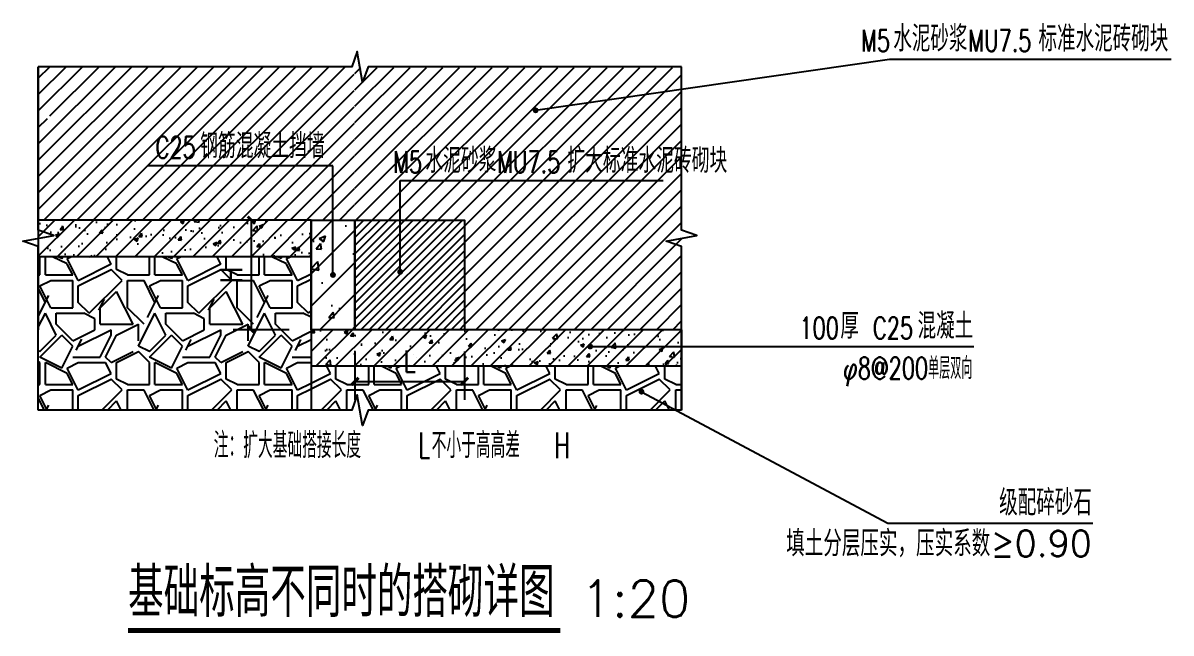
# Model space of a CAD drawing. Extents: x -91598 to 25837, y -20983 to 23106.
# Drawn here: x -1347 to 1795, y -10875 to -9205 of the extents above; entities that cross this region are included whole.
import ezdxf

# ---------------------------------------------------------------- set-up
doc = ezdxf.new("R2010")
doc.units = 0
doc.header["$LTSCALE"] = 1000
for name, color, linetype in [('0-P-铺装填充', 8, 'Continuous'), ('1-填充', 8, 'Continuous'), ('AS-WALL', 40, 'Continuous'), ('DIM_LEAD', 3, 'Continuous'), ('DIM_SYMB', 3, 'Continuous'), ('PUB_DIM', 3, 'Continuous'), ('PUB_TEXT', 7, 'Continuous')]:
    doc.layers.add(name, color=color, linetype=linetype)
doc.layers.add('01填充', color=252, linetype='Continuous', lineweight=25)
doc.styles.add('_TCH_DIM', font='SIMPLEX', dxfattribs={"width": 0.8, "bigfont": 'GBCBIG'})
doc.styles.add('_TCH_DIM_T3', font='SIMPLEX', dxfattribs={"width": 0.8, "bigfont": 'GBCBIG'})
doc.styles.add('_TEL_DIM', font='SIMPLEX', dxfattribs={"width": 0.8, "height": 3.5, "bigfont": 'GBCBIG'})
doc.styles.get("Standard").update_dxf_attribs({"font": 'txt', "bigfont": 'gbcbig.shx'})
doc.dimstyles.new('_TCH_ARCH&&20', dxfattribs={"dimtxt": 59.5, "dimasz": 20, "dimexe": 50, "dimexo": 60, "dimgap": 25.25, "dimtad": 1, "dimdec": 0, "dimzin": 0, "dimdsep": 46, "dimtxsty": '_TCH_DIM_T3', "dimblk": 'ARCHTICK', "dimcen": 0.09, "dimclrt": 7, "dimazin": 2, "dimtfac": 1, "dimtdec": 0, "dimtix": 1, "dimtmove": 2, "dimatfit": 3, "dimfxl": 0, "dimtolj": 1, "dimtzin": 0, "dimarcsym": 0})
pattern_1 = [(45, (-28904.55, -496.234), (-22.45064, 22.45064), [])]
pattern_2 = [(45, (-15220, 0), (-26.516504, 26.516504), []), (50, (-15220, 0), (107.58903, -9.4128), [11.25, -123.75]), (355, (-15220, 0), (-20.8127, 112.8288), [9, -99]), (100.4514, (-15211.03, -0.78), (86.7764, 103.41593), [9.561, -105.1713]), (46.1842, (-15220, 30), (160.0862, -24.82785), [16.875, -185.625]), (96.6356, (-15206.66, 27.93), (140.1994, 146.1177), [14.3415, -157.757]), (351.1842, (-15220, 30), (140.1993, 146.1178), [13.5, -148.5]), (21, (-15205, 22.5), (89.53606, -60.39283), [11.25, -123.75]), (326, (-15205, 22.5), (36.4973, 108.7725), [9, -99]), (71.4514, (-15197.54, 17.47), (126.0334, 48.3796), [9.561, -105.1713]), (37.5, (-15220, 0), (1.82398, 49.93408), [0, -97.8, 0, -100.5, 0, -99.375]), (7.5, (-15220, 0), (39.46043, 59.16176), [0, -57.3, 0, -95.55, 0, -37.875]), (327.5, (-15253.45, 0), (80.073365, -3.38323), [0, -37.5, 0, -117, 0, -155.25]), (317.5, (-15268.45, 0), (87.47793, 15.01575), [0, -48.75, 0, -77.7, 0, -110.25])]
pattern_3 = [(0, (1146364.48, 361070.06), (300, 300), [90, -210]), (0, (1146544.48, 361100.06), (300, 300), [75, -225]), (0, (1146529.48, 361115.06), (300, 300), [60, -240]), (0, (1146439.48, 361190.06), (300, 300), [45, -45, 60, -150]), (0, (1146439.48, 361205.06), (300, 300), [60, -15, 75, -150]), (0, (1146304.48, 361265.06), (300, 300), [75, -225]), (0, (1146589.48, 361280.06), (300, 300), [75, -225]), (90, (1146304.48, 361130.06), (-300, 300), [45, -255]), (90, (1146349.48, 361355.06), (-300, 300), [30, -270]), (90, (1146364.48, 361070.06), (-300, 300), [45, -255]), (90, (1146394.48, 361340.06), (-300, 300), [15, -285]), (90, (1146409.48, 361220.06), (-300, 300), [45, -255]), (90, (1146439.48, 361115.06), (-300, 300), [75, -225]), (90, (1146469.48, 361325.06), (-300, 300), [45, -255]), (90, (1146499.48, 361205.06), (-300, 300), [60, -240]), (90, (1146514.48, 361205.06), (-300, 300), [60, -240]), (90, (1146544.48, 361070.06), (-300, 300), [30, -270]), (90, (1146589.48, 361115.06), (-300, 300), [75, -225]), (45, (1146334.48, 361100.06), (0, 300), [127.2792, -296.98486]), (45, (1146364.48, 361115.06), (0, 300), [63.6396, -360.62446]), (45, (1146499.48, 361280.06), (0, 300), [84.85281, -339.41124]), (45, (1146499.48, 361295.06), (0, 300), [63.6396, -360.62446]), (135, (1146394.48, 361265.06), (-300, 2e-14), [21.2133, -403.05076]), (135, (1146334.48, 361100.06), (-300, 2e-14), [42.4263, -381.83776]), (135, (1146424.48, 361190.06), (-300, 2e-14), [42.4263, -381.83776]), (135, (1146499.48, 361265.06), (-300, 2e-14), [42.4263, -381.83776]), (135, (1146589.48, 361325.06), (-300, 2e-14), [63.6396, -360.62446]), (135, (1146589.48, 361310.06), (-300, 2e-14), [42.4263, -381.83776]), (135, (1146574.48, 361340.06), (-300, 2e-14), [42.4263, -381.83776]), (135, (1146484.48, 361070.06), (-300, 2e-14), [63.6396, -360.62446]), (26.565051, (1146574.48, 361250.06), (299.999999, 1e-07), [33.54, -637.28038]), (26.565051, (1146499.48, 361175.06), (299.999999, 1e-07), [33.54, -637.28038]), (26.565051, (1146394.48, 361265.06), (299.999999, 1e-07), [67.08, -603.74038]), (26.565051, (1146409.48, 361340.06), (299.999999, 1e-07), [67.08, -603.74038]), (26.565051, (1146409.48, 361265.06), (299.999999, 1e-07), [67.08, -603.74038]), (26.565051, (1146589.48, 361325.06), (299.999999, 1e-07), [67.08, -603.74038]), (26.565051, (1146304.48, 361175.06), (299.999999, 1e-07), [100.623, -570.19738]), (26.565051, (1146304.48, 361190.06), (299.999999, 1e-07), [100.623, -570.19738]), (26.565051, (1146304.48, 361310.06), (299.999999, 1e-07), [100.623, -570.19738]), (63.434949, (1146454.48, 361295.06), (0.032129, 300.064258), [33.54, -637.28]), (63.434949, (1146589.48, 361280.06), (0.032129, 300.064258), [33.54, -402.44, 67.08, -167.7]), (63.434949, (1146559.48, 361250.06), (-5e-07, 299.999999), [67.08, -603.74038]), (63.434949, (1146379.48, 361280.06), (-5e-07, 299.999999), [67.08, -603.74038]), (63.434949, (1146364.48, 361280.06), (-5e-07, 299.999999), [67.08, -603.74038]), (63.434949, (1146469.48, 361310.06), (-5e-07, 299.999999), [100.623, -570.19738]), (116.565051, (1146394.48, 361235.06), (-1e-07, 299.999999), [33.54, -637.28038]), (116.565051, (1146589.48, 361205.06), (-1e-07, 299.999999), [33.54, -637.28038]), (116.565051, (1146529.48, 361115.06), (-1e-07, 299.999999), [67.08, -603.74038]), (116.565051, (1146514.48, 361130.06), (-1e-07, 299.999999), [67.08, -603.74038]), (116.565051, (1146544.48, 361340.06), (-1e-07, 299.999999), [67.08, -603.74038]), (116.565051, (1146304.48, 361190.06), (-1e-07, 299.999999), [67.08, -603.74038]), (116.565051, (1146454.48, 361070.06), (-1e-07, 299.999999), [100.623, -570.19738]), (153.434949, (1146559.48, 361250.06), (-299.999999, -5e-07), [67.08, -603.74038]), (153.434949, (1146574.48, 361235.06), (-299.999999, -5e-07), [67.08, -603.74038]), (153.434949, (1146349.48, 361085.06), (-299.999999, -5e-07), [33.54, -637.28038]), (153.434949, (1146439.48, 361205.06), (-299.999999, -5e-07), [33.54, -637.28038]), (153.434949, (1146499.48, 361295.06), (-299.999999, -5e-07), [33.54, -637.28038])]

# ---------------------------------------------------------------- blocks, each defined once
blk = doc.blocks.new('_ArchTick')
at = {"color": 0, "linetype": 'ByBlock', "const_width": 0.4}
blk.add_lwpolyline([(-0.5, -0.5), (0.5, 0.5)], dxfattribs=at)
blk = doc.blocks.new('*D25')
at = {"layer": 'Defpoints', "color": 0}
for p in [(-438.3, -10044.7), (-138.3, -10044.7), (-138.3, -10186.2)]:
    blk.add_point(p, dxfattribs=at)
at = {"layer": 'PUB_DIM', "color": 0, "lineweight": -2}
for p, q in [((-438.3, -10104.7), (-438.3, -10236.2)), ((-138.3, -10104.7), (-138.3, -10236.2)), ((-438.3, -10186.2), (-138.3, -10186.2))]:
    blk.add_line(p, q, dxfattribs=at)
at = {"layer": 'PUB_DIM', "color": 0, "lineweight": -2, "xscale": 20, "yscale": 20, "zscale": 20, "rotation": 180}
blk.add_blockref('_ArchTick', (-438.3, -10186.2), dxfattribs=at)
at = {"layer": 'PUB_DIM', "color": 0, "lineweight": -2, "xscale": 20, "yscale": 20, "zscale": 20}
blk.add_blockref('_ArchTick', (-138.3, -10186.2), dxfattribs=at)
at = {"layer": 'PUB_DIM', "color": 7, "insert": (-288.3, -10131.2), "char_height": 59.5, "attachment_point": 5, "style": '_TCH_DIM_T3'}
blk.add_mtext('\\A1;L', dxfattribs=at)
blk = doc.blocks.new('*D26')
at = {"layer": 'Defpoints', "color": 0}
for p in [(-721.6, -9744.7), (-558.3, -9744.7), (-558.3, -10044.7)]:
    blk.add_point(p, dxfattribs=at)
at = {"layer": 'PUB_DIM', "color": 0, "lineweight": -2}
for p, q in [((-618.3, -9744.7), (-771.6, -9744.7)), ((-721.6, -10044.7), (-721.6, -9744.7)), ((-618.3, -10044.7), (-771.6, -10044.7))]:
    blk.add_line(p, q, dxfattribs=at)
at = {"layer": 'PUB_DIM', "color": 0, "lineweight": -2, "xscale": 20, "yscale": 20, "zscale": 20}
for p, rotation in [((-721.6, -9744.7), 90), ((-721.6, -10044.7), 270)]:
    blk.add_blockref('_ArchTick', p, dxfattribs=dict(at, rotation=rotation))
at = {"layer": 'PUB_DIM', "color": 7, "insert": (-776.6, -9894.7), "char_height": 59.5, "attachment_point": 5, "rotation": 90, "style": '_TCH_DIM_T3'}
blk.add_mtext('\\A1;H', dxfattribs=at)

msp = doc.modelspace()

# ---------------------------------------------------------------- hatches: boundary and pattern name
at = {"layer": '0-P-铺装填充'}
h = msp.add_hatch(dxfattribs=at)
h.set_pattern_fill('毛石砌体', color=256, scale=20)
h.set_pattern_definition(pattern_3)
h.paths.add_polyline_path([(-558.3, -10264.7), (-558.3, -9844.7), (-1304.5, -9844.7), (-1304.5, -10264.7)])
h = msp.add_hatch(dxfattribs=at)
h.set_pattern_fill('毛石砌体', color=256, scale=20)
h.set_pattern_definition(pattern_3)
h.paths.add_polyline_path([(455.5, -10264.7), (455.5, -10144.7), (-558.3, -10144.7), (-558.3, -10264.7)])
at = {"layer": '01填充'}
h = msp.add_hatch(dxfattribs=at)
h.set_pattern_fill('ANSI31', color=256, scale=20)
h.set_pattern_definition(pattern_1)
h.paths.add_polyline_path([(-1304.5, -9324.7), (-1304.5, -9448), (-1262.5, -9462.9), (-1304.5, -9470.3), (-1304.5, -9744.7), (-558.3, -9744.7), (-439.1, -9744.7), (-440.1, -9326.5, 0.198912), (-444.3, -9324.7)])
h = msp.add_hatch(dxfattribs=at)
h.set_pattern_fill('ANSI31', color=256, scale=20)
h.set_pattern_definition(pattern_1)
h.paths.add_polyline_path([(-440.1, -9326.5, -0.198912), (-438.3, -9330.7), (-438.3, -9744.7), (-138.3, -9744.7), (-138.3, -10044.7), (455.5, -10044.7), (455.5, -9326.5)])
h = msp.add_hatch(dxfattribs=at)
h.set_pattern_fill('ANSI31', color=256, scale=10)
h.set_pattern_definition([(45, (-28904.549, -496.234), (-11.22532, 11.22532), [])])
h.paths.add_polyline_path([(-438.3, -10044.7), (-138.3, -10044.7), (-138.3, -9744.7), (-438.3, -9744.7), (-438.3, -10044.7)], is_closed=False)
at = {"layer": '1-填充'}
h = msp.add_hatch(dxfattribs=at)
h.set_pattern_fill('钢筋混凝土', color=256, scale=15, style=0)
h.set_pattern_definition(pattern_2)
h.paths.add_polyline_path([(-558.3, -9844.7), (-558.3, -9744.7), (-1304.5, -9744.7), (-1304.5, -9844.7)])
h = msp.add_hatch(dxfattribs=at)
h.set_pattern_fill('钢筋混凝土', color=256, scale=25)
h.set_pattern_definition([(45, (-28904.55, -496.234), (-44.19417, 44.19417), []), (50, (-28904.55, -496.23), (179.31505, -15.688), [18.75, -206.25]), (355, (-28904.55, -496.23), (-34.6878, 188.048), [15, -165]), (100.4514, (-28889.6, -497.54), (144.6273, 172.3599), [15.935, -175.2855]), (46.1842, (-28904.55, -446.23), (266.8103, -41.3798), [28.125, -309.375]), (96.6356, (-28882.31, -449.68), (233.6657, 243.5295), [23.9026, -262.9282]), (351.1842, (-28904.55, -446.23), (233.6655, 243.5297), [22.5, -247.5]), (21, (-28879.55, -458.73), (149.22676, -100.6547), [18.75, -206.25]), (326, (-28879.55, -458.73), (60.8288, 181.2875), [15, -165]), (71.4514, (-28867.11, -467.12), (210.0557, 80.6326), [15.935, -175.2855]), (37.5, (-28904.55, -496.234), (3.03996, 83.22346), [0, -163, 0, -167.5, 0, -165.625]), (7.5, (-28904.55, -496.234), (65.76738, 98.60293), [0, -95.5, 0, -159.25, 0, -63.125]), (327.5, (-28960.3, -496.234), (133.45561, -5.63872), [0, -62.5, 0, -195, 0, -258.75]), (317.5, (-28985.3, -496.23), (145.79654, 25.02625), [0, -81.25, 0, -129.5, 0, -183.75])])
h.paths.add_polyline_path([(-558.3, -9744.7), (-438.3, -9744.7), (-438.3, -10044.7), (-558.3, -10044.7)])
h = msp.add_hatch(dxfattribs=at)
h.set_pattern_fill('钢筋混凝土', color=256, scale=15, style=0)
h.set_pattern_definition(pattern_2)
h.paths.add_polyline_path([(455.5, -10144.7), (455.5, -10044.7), (-558.3, -10044.7), (-558.3, -10144.7)])
at = {"layer": 'DIM_LEAD'}
for points in [[(64.3, -9444, 1), (48.3, -9444, 1)], [(213.6, -10090.7, 1), (197.6, -10090.7, 1)], [(353.8, -10214.3, 1), (337.8, -10214.3, 1)]]:
    msp.add_hatch(color=256, dxfattribs=at).paths.add_polyline_path(points, flags=17)

# ---------------------------------------------------------------- linework, layer by layer
at = {"layer": 'AS-WALL'}
for points in [[(-1304.5, -9324.7), (-1304.5, -9744.7)], [(-1304.5, -9744.7), (-1304.5, -9844.7)], [(-558.3, -9744.7), (-1304.5, -9744.7)], [(-558.3, -9744.7), (-558.3, -9844.7)], [(-1304.5, -9844.7), (-1304.5, -10044.7)], [(-558.3, -9844.7), (-1304.5, -9844.7)], [(-558.3, -9844.7), (-558.3, -10264.7)], [(-558.3, -10044.7), (-558.3, -10144.7)], [(455.5, -10044.7), (-558.3, -10044.7)], [(455.5, -10044.7), (455.5, -10144.7)], [(-558.3, -10144.7), (-558.3, -10264.7)], [(455.5, -10144.7), (-558.3, -10144.7)], [(455.5, -10144.7), (455.5, -10264.7)]]:
    msp.add_lwpolyline(points, dxfattribs=at)
for points in [[(-558.3, -9744.7), (-438.3, -9744.7), (-438.3, -10044.7), (-558.3, -10044.7)], [(-438.3, -9744.7), (-138.3, -9744.7), (-138.3, -10044.7), (-438.3, -10044.7)]]:
    msp.add_lwpolyline(points, close=True, dxfattribs=at)
at = {"layer": 'DIM_LEAD'}
for p, q in [((56.3, -9444), (1025, -9304)), ((1025, -9304), (1795, -9304)), ((-498.3, -9596.2), (-1004.5, -9596.2)), ((-498.3, -9894.7), (-498.3, -9596.2)), ((-314.5, -9886.2), (-314.5, -9636.2)), ((-314.5, -9636.2), (405.5, -9636.2)), ((205.6, -10090.7), (694.2, -10090.7)), ((694.2, -10090.7), (1255.4, -10090.7)), ((345.8, -10214.3), (1020, -10574.3)), ((1020, -10574.3), (1581.3, -10574.3))]:
    msp.add_line(p, q, dxfattribs=at)
at = {"layer": 'DIM_LEAD', "const_width": 8}
for points in [[(-498.3, -9898.7, 1), (-498.3, -9890.7, 1)], [(-314.5, -9890.2, 1), (-314.5, -9882.2, 1)]]:
    msp.add_lwpolyline(points, format="xyb", close=True, dxfattribs=at)
at = {"layer": 'DIM_SYMB'}
for points in [[(455.5, -9324.7), (-402, -9324.7), (-417.3, -9366.7), (-432.1, -9282.7), (-447, -9324.7), (-1304.5, -9324.7)], [(-1304.5, -10264.7), (-1304.5, -9817.2), (-1346.5, -9801.9), (-1262.5, -9787.1), (-1304.5, -9772.2), (-1304.5, -9324.7)], [(455.5, -10264.7), (455.5, -9817.2), (413.5, -9801.9), (497.5, -9787.1), (455.5, -9772.2), (455.5, -9324.7)], [(455.5, -10264.7), (-402, -10264.7), (-417.3, -10306.7), (-432.1, -10222.7), (-447, -10264.7), (-1304.5, -10264.7)]]:
    msp.add_lwpolyline(points, dxfattribs=at)
at = {"layer": 'DIM_SYMB', "const_width": 14}
msp.add_lwpolyline([(-1058.7, -10868.2), (123.6, -10868.2)], dxfattribs=at)

# ---------------------------------------------------------------- texts
at = {"layer": 'DIM_LEAD', "color": 7, "style": '_TCH_DIM', "width": 0.705882}
for s, p in [('M5', (946.9, -9283)), ('MU7.5', (1240.3, -9283)), ('100', (778.1, -10069.7)), ('C25', (979.4, -10069.7)), ('φ8@200单层双向', (898.1, -10179.7))]:
    msp.add_text(s, height=59.5, dxfattribs=at).set_placement(p)
at = {"layer": 'DIM_LEAD', "color": 7, "style": '_TCH_DIM'}
for s, height, p in [('水泥砂浆', 70.52, (1034.9, -9283)), ('标准水泥砖砌块', 70.52, (1432.3, -9283)), ('厚', 70.5, (890.1, -10069.7)), ('混凝土', 70.52, (1101.4, -10069.7)), ('级配碎砂石', 70.52, (1324.6, -10553.3)), ('填土分层压实，压实系数≥0.90', 70.519, (741.9, -10665.3))]:
    msp.add_text(s, height=height, dxfattribs=at).set_placement(p)
at = {"layer": 'PUB_TEXT'}
for s, height, style, width, p in [('C25', 59.5, '_TCH_DIM', 0.705882, (-983.5, -9575.2)), ('M5', 59.5, '_TCH_DIM', 0.705882, (-333.4, -9615.2)), ('MU7.5', 59.5, '_TCH_DIM', 0.705882, (-48.8, -9615.2)), ('注：扩大基础搭接长度', 70, '_TEL_DIM', 0.8, (-824.5, -10396.2)), ('L', 70, '_TEL_DIM', 0.64, (-264.5, -10396.2)), ('不小于高高差', 70, '_TEL_DIM', 0.8, (-228.3, -10396.2)), ('H', 70, '_TEL_DIM', 0.64, (107.7, -10396.2))]:
    msp.add_text(s, height=height, dxfattribs=dict(at, style=style, width=width)).set_placement(p)
at = {"layer": 'PUB_TEXT', "style": '_TCH_DIM'}
for s, p in [('钢筋混凝土挡墙', (-861.5, -9575.2)), ('水泥砂浆', (-245.4, -9615.2)), ('扩大标准水泥砖砌块', (143.2, -9615.2))]:
    msp.add_text(s, height=67.52, dxfattribs=at).set_placement(p)
at = {"layer": 'PUB_TEXT'}
for s, height, p in [('基础标高不同时的搭砌详图', 135.035, (-1058.7, -10831.2)), ('1:20', 100, (179.6, -10831.2))]:
    msp.add_text(s, height=height, dxfattribs=at).set_placement(p)

# ---------------------------------------------------------------- dimensions: what is measured, and where the dimension line sits
at = {"layer": 'PUB_DIM'}
for p1, p2, distance, text, picture, middle in [((-558.3, -10044.7), (-558.3, -9744.7), 163.2, 'H', '*D26', (-776.6, -9894.7)), ((-438.3, -10044.7), (-138.3, -10044.7), -141.5, 'L', '*D25', (-288.3, -10131.2))]:
    dim = msp.add_aligned_dim(p1=p1, p2=p2, distance=distance, text=text, dimstyle='_TCH_ARCH&&20', dxfattribs=at)
    dim.commit()
    dim.dimension.update_dxf_attribs({"geometry": picture, "text_midpoint": middle})

doc.saveas('drawing.dxf')
